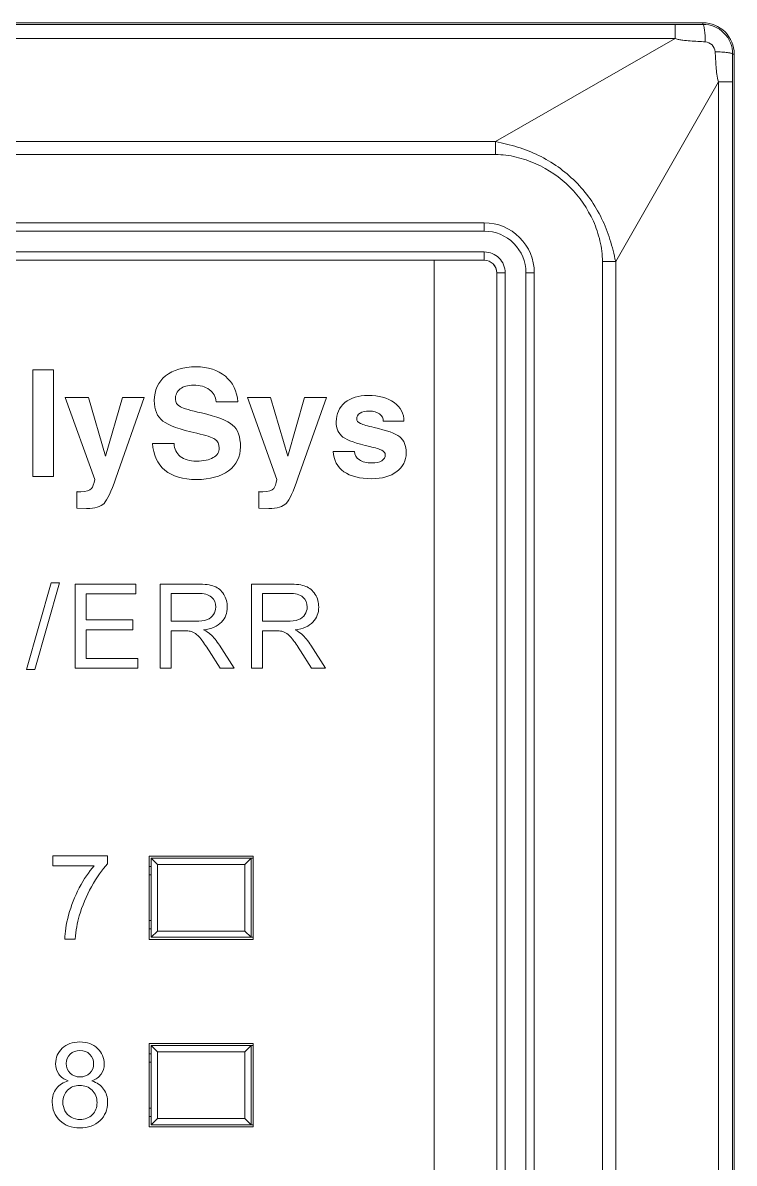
# Model space of a CAD drawing. Header units: millimetres. Extents: x 33157 to 59611, y -29750 to 1750.
# Drawn here: x 53547.64 to 53564.72, y -3944.32 to -3916.95 of the extents above; entities that cross this region are included whole.
import ezdxf

# ---------------------------------------------------------------- set-up
doc = ezdxf.new("R2010")
doc.units = ezdxf.units.MM
doc.layers.get('0').update_dxf_attribs({"lineweight": 18})

msp = doc.modelspace()

# ---------------------------------------------------------------- linework, layer by layer
at = {"lineweight": 9}
for p, q in [((53563.306, -3916.985), (53563.306, -3917.327)), ((53563.97, -3916.948), (53563.97, -3916.985)), ((53564.72, -3917.698), (53564.72, -3917.698)), ((53564.72, -3917.698), (53564.72, -4016.198)), ((53564.34, -3918.362), (53564.34, -4015.533)), ((53564.682, -3918.362), (53564.682, -4015.533)), ((53558.989, -3919.794), (53558.989, -3920.11)), ((53558.72, -3921.748), (53558.72, -3921.948)), ((53558.72, -3922.448), (53558.72, -3922.648)), ((53561.558, -3922.678), (53561.558, -3922.678)), ((53561.558, -3922.678), (53561.558, -4011.217)), ((53561.874, -3922.678), (53561.874, -3922.678)), ((53561.874, -3922.678), (53561.874, -4011.217)), ((53559.02, -3922.948), (53559.02, -3922.948)), ((53559.02, -3922.948), (53559.02, -4010.948)), ((53559.22, -3922.948), (53559.22, -3922.948)), ((53559.22, -3922.948), (53559.22, -4010.948)), ((53559.72, -3922.948), (53559.72, -4010.948)), ((53559.92, -3922.948), (53559.92, -4010.948)), ((53550.67, -3936.948), (53550.67, -3938.948)), ((53550.72, -3936.998), (53550.72, -3938.898)), ((53553.12, -3936.998), (53553.12, -3938.898)), ((53553.17, -3936.948), (53553.17, -3938.948)), ((53550.87, -3937.148), (53550.87, -3938.748)), ((53552.97, -3937.148), (53552.97, -3938.748)), ((53550.67, -3941.448), (53550.67, -3943.448)), ((53550.72, -3941.498), (53550.72, -3943.398)), ((53550.87, -3941.648), (53550.87, -3943.248)), ((53552.97, -3941.648), (53552.97, -3943.248)), ((53553.12, -3941.498), (53553.12, -3943.398)), ((53553.17, -3941.448), (53553.17, -3943.448))]:
    msp.add_line(p, q, dxfattribs=at)
for points in [[(53563.97, -3916.948), (53563.97, -3916.948), (53530.77, -3916.948), (53530.77, -3916.948)], [(53531.434, -3916.985), (53531.434, -3916.985), (53563.306, -3916.985), (53563.306, -3916.985)], [(53563.306, -3916.985), (53563.527, -3916.985), (53563.748, -3916.985), (53563.97, -3916.985)], [(53531.434, -3917.327), (53531.434, -3917.327), (53563.306, -3917.327), (53563.306, -3917.327)], [(53563.306, -3917.327), (53563.306, -3917.327), (53558.989, -3919.794), (53558.989, -3919.794)], [(53564.683, -3917.698), (53564.682, -3917.919), (53564.682, -3918.14), (53564.682, -3918.362)], [(53564.683, -3917.698), (53564.683, -3917.698), (53564.72, -3917.698), (53564.72, -3917.698)], [(53564.34, -3918.362), (53564.34, -3918.362), (53561.874, -3922.678), (53561.874, -3922.678)], [(53564.682, -3918.362), (53564.682, -3918.362), (53564.34, -3918.362), (53564.34, -3918.362)], [(53558.989, -3919.794), (53558.989, -3919.794), (53535.75, -3919.794), (53535.75, -3919.794)], [(53558.989, -3920.11), (53558.989, -3920.11), (53535.75, -3920.11), (53535.75, -3920.11)], [(53536.02, -3921.748), (53536.02, -3921.748), (53558.72, -3921.748), (53558.72, -3921.748)], [(53536.02, -3921.948), (53536.02, -3921.948), (53558.72, -3921.948), (53558.72, -3921.948)], [(53558.72, -3922.448), (53558.72, -3922.448), (53536.02, -3922.448), (53536.02, -3922.448)], [(53558.72, -3922.648), (53558.72, -3922.648), (53536.02, -3922.648), (53536.02, -3922.648)], [(53561.558, -3922.678), (53561.558, -3922.678), (53561.874, -3922.678), (53561.874, -3922.678)], [(53559.02, -3922.948), (53559.02, -3922.948), (53559.22, -3922.948), (53559.22, -3922.948)], [(53559.92, -3922.948), (53559.92, -3922.948), (53559.72, -3922.948), (53559.72, -3922.948)], [(53553.17, -3936.948), (53553.17, -3936.948), (53550.67, -3936.948), (53550.67, -3936.948)], [(53550.72, -3936.998), (53550.72, -3936.998), (53553.17, -3936.998), (53553.17, -3936.998)], [(53550.72, -3936.998), (53550.72, -3936.998), (53550.87, -3937.148), (53550.87, -3937.148)], [(53553.12, -3936.998), (53553.12, -3936.998), (53552.97, -3937.148), (53552.97, -3937.148)], [(53550.72, -3937.198), (53550.72, -3937.198), (53550.67, -3937.198), (53550.67, -3937.198)], [(53552.97, -3937.148), (53552.97, -3937.148), (53550.87, -3937.148), (53550.87, -3937.148)], [(53550.72, -3937.398), (53550.72, -3937.398), (53550.67, -3937.398), (53550.67, -3937.398)], [(53550.67, -3938.498), (53550.67, -3938.498), (53550.72, -3938.498), (53550.72, -3938.498)], [(53550.67, -3938.698), (53550.67, -3938.698), (53550.72, -3938.698), (53550.72, -3938.698)], [(53550.72, -3938.898), (53550.72, -3938.898), (53553.17, -3938.898), (53553.17, -3938.898)], [(53550.72, -3938.898), (53550.72, -3938.898), (53550.87, -3938.748), (53550.87, -3938.748)], [(53550.87, -3938.748), (53550.87, -3938.748), (53552.97, -3938.748), (53552.97, -3938.748)], [(53553.12, -3938.898), (53553.12, -3938.898), (53552.97, -3938.748), (53552.97, -3938.748)], [(53550.67, -3938.948), (53550.67, -3938.948), (53553.17, -3938.948), (53553.17, -3938.948)], [(53553.17, -3941.448), (53553.17, -3941.448), (53550.67, -3941.448), (53550.67, -3941.448)], [(53550.72, -3941.498), (53550.72, -3941.498), (53553.17, -3941.498), (53553.17, -3941.498)], [(53550.72, -3941.498), (53550.72, -3941.498), (53550.87, -3941.648), (53550.87, -3941.648)], [(53552.97, -3941.648), (53552.97, -3941.648), (53550.87, -3941.648), (53550.87, -3941.648)], [(53553.12, -3941.498), (53553.12, -3941.498), (53552.97, -3941.648), (53552.97, -3941.648)], [(53550.72, -3941.698), (53550.72, -3941.698), (53550.67, -3941.698), (53550.67, -3941.698)], [(53550.72, -3941.898), (53550.72, -3941.898), (53550.67, -3941.898), (53550.67, -3941.898)], [(53550.67, -3942.998), (53550.67, -3942.998), (53550.72, -3942.998), (53550.72, -3942.998)], [(53550.67, -3943.198), (53550.67, -3943.198), (53550.72, -3943.198), (53550.72, -3943.198)], [(53550.72, -3943.398), (53550.72, -3943.398), (53550.87, -3943.248), (53550.87, -3943.248)], [(53550.87, -3943.248), (53550.87, -3943.248), (53552.97, -3943.248), (53552.97, -3943.248)], [(53553.12, -3943.398), (53553.12, -3943.398), (53552.97, -3943.248), (53552.97, -3943.248)], [(53550.67, -3943.448), (53550.67, -3943.448), (53553.17, -3943.448), (53553.17, -3943.448)], [(53550.72, -3943.398), (53550.72, -3943.398), (53553.17, -3943.398), (53553.17, -3943.398)]]:
    msp.add_open_spline(points, degree=3, dxfattribs=at)
for points, knots in [([(53564.72, -3917.698), (53564.72, -3917.499), (53564.641, -3917.308), (53564.5, -3917.167), (53564.359, -3917.027), (53564.169, -3916.948), (53563.97, -3916.948)], [0, 0, 0, 0, 173613.671495, 173613.671495, 173613.671495, 347227.34299, 347227.34299, 347227.34299, 347227.34299]), ([(53564.683, -3917.698), (53564.683, -3917.508), (53564.608, -3917.327), (53564.474, -3917.193), (53564.34, -3917.06), (53564.159, -3916.984), (53563.97, -3916.985)], [0, 0, 0, 0, 173613.668419, 173613.668419, 173613.668419, 347227.336838, 347227.336838, 347227.336838, 347227.336838]), ([(53563.97, -3916.985), (53563.974, -3916.985), (53563.977, -3916.989), (53563.98, -3916.994), (53563.984, -3917.002), (53563.987, -3917.01), (53563.989, -3917.018), (53563.993, -3917.03), (53563.995, -3917.043), (53563.998, -3917.056), (53564.001, -3917.073), (53564.004, -3917.09), (53564.006, -3917.107), (53564.012, -3917.151), (53564.016, -3917.196), (53564.019, -3917.241), (53564.022, -3917.296), (53564.024, -3917.35), (53564.025, -3917.405)], [0, 0, 0, 0, 147390.11077, 147390.11077, 147390.11077, 294780.22154, 294780.22154, 294780.22154, 442170.332309, 442170.332309, 442170.332309, 589560.443079, 589560.443079, 589560.443079, 736950.553849, 736950.553849, 736950.553849, 884340.664619, 884340.664619, 884340.664619, 884340.664619]), ([(53563.306, -3917.327), (53563.334, -3917.338), (53563.363, -3917.345), (53563.393, -3917.351), (53563.423, -3917.356), (53563.453, -3917.361), (53563.483, -3917.364), (53563.543, -3917.372), (53563.603, -3917.377), (53563.664, -3917.382), (53563.724, -3917.387), (53563.784, -3917.391), (53563.845, -3917.395), (53563.905, -3917.398), (53563.965, -3917.402), (53564.025, -3917.405)], [0, 0, 0, 0, 149610.844924, 149610.844924, 149610.844924, 299221.689848, 299221.689848, 299221.689848, 448832.534773, 448832.534773, 448832.534773, 598443.379697, 598443.379697, 598443.379697, 748054.224621, 748054.224621, 748054.224621, 748054.224621]), ([(53564.025, -3917.405), (53564.085, -3917.408), (53564.144, -3917.436), (53564.188, -3917.48), (53564.231, -3917.523), (53564.259, -3917.583), (53564.262, -3917.642)], [0, 0, 0, 0, 173613.6494, 173613.6494, 173613.6494, 347227.2988, 347227.2988, 347227.2988, 347227.2988]), ([(53564.683, -3917.698), (53564.682, -3917.693), (53564.678, -3917.69), (53564.674, -3917.688), (53564.666, -3917.683), (53564.658, -3917.681), (53564.65, -3917.678), (53564.638, -3917.675), (53564.625, -3917.672), (53564.612, -3917.669), (53564.595, -3917.666), (53564.578, -3917.664), (53564.561, -3917.661), (53564.516, -3917.656), (53564.471, -3917.652), (53564.426, -3917.649), (53564.371, -3917.645), (53564.317, -3917.643), (53564.262, -3917.642)], [0, 0, 0, 0, 147392.655347, 147392.655347, 147392.655347, 294785.310693, 294785.310693, 294785.310693, 442177.96604, 442177.96604, 442177.96604, 589570.621387, 589570.621387, 589570.621387, 736963.276734, 736963.276734, 736963.276734, 884355.93208, 884355.93208, 884355.93208, 884355.93208]), ([(53564.262, -3917.642), (53564.266, -3917.702), (53564.269, -3917.763), (53564.273, -3917.823), (53564.276, -3917.883), (53564.28, -3917.944), (53564.285, -3918.004), (53564.29, -3918.064), (53564.296, -3918.124), (53564.303, -3918.184), (53564.31, -3918.245), (53564.319, -3918.305), (53564.34, -3918.362)], [0, 0, 0, 0, 153947.551769, 153947.551769, 153947.551769, 307895.103539, 307895.103539, 307895.103539, 461842.655308, 461842.655308, 461842.655308, 615790.207077, 615790.207077, 615790.207077, 615790.207077]), ([(53561.874, -3922.678), (53561.852, -3922.59), (53561.832, -3922.502), (53561.811, -3922.413), (53561.789, -3922.325), (53561.765, -3922.238), (53561.737, -3922.151), (53561.683, -3921.978), (53561.617, -3921.808), (53561.537, -3921.644), (53561.457, -3921.481), (53561.364, -3921.324), (53561.259, -3921.176), (53561.154, -3921.028), (53561.036, -3920.888), (53560.908, -3920.76), (53560.779, -3920.631), (53560.64, -3920.514), (53560.491, -3920.408), (53560.343, -3920.303), (53560.186, -3920.21), (53560.023, -3920.13), (53559.86, -3920.051), (53559.69, -3919.984), (53559.516, -3919.93), (53559.43, -3919.903), (53559.342, -3919.879), (53559.254, -3919.857), (53559.166, -3919.835), (53559.077, -3919.815), (53558.989, -3919.794)], [0, 0, 0, 0, 142142.211375, 142142.211375, 142142.211375, 284284.422749, 284284.422749, 284284.422749, 426426.634124, 426426.634124, 426426.634124, 568568.845498, 568568.845498, 568568.845498, 710711.056873, 710711.056873, 710711.056873, 852853.268247, 852853.268247, 852853.268247, 994995.479622, 994995.479622, 994995.479622, 1137137.690996, 1137137.690996, 1137137.690996, 1279279.902371, 1279279.902371, 1279279.902371, 1421422.113746, 1421422.113746, 1421422.113746, 1421422.113746]), ([(53561.558, -3922.678), (53561.557, -3922.512), (53561.535, -3922.346), (53561.497, -3922.184), (53561.459, -3922.021), (53561.406, -3921.863), (53561.338, -3921.711), (53561.202, -3921.409), (53561.009, -3921.13), (53560.773, -3920.894), (53560.538, -3920.658), (53560.259, -3920.465), (53559.956, -3920.33), (53559.804, -3920.262), (53559.646, -3920.208), (53559.484, -3920.17), (53559.322, -3920.132), (53559.155, -3920.11), (53558.989, -3920.11)], [0, 0, 0, 0, 147386.180555, 147386.180555, 147386.180555, 294772.361109, 294772.361109, 294772.361109, 442158.541664, 442158.541664, 442158.541664, 589544.722219, 589544.722219, 589544.722219, 736930.902773, 736930.902773, 736930.902773, 884317.083328, 884317.083328, 884317.083328, 884317.083328]), ([(53559.92, -3922.948), (53559.92, -3922.629), (53559.793, -3922.324), (53559.568, -3922.099), (53559.343, -3921.874), (53559.038, -3921.748), (53558.72, -3921.748)], [0, 0, 0, 0, 173606.35844, 173606.35844, 173606.35844, 347212.71688, 347212.71688, 347212.71688, 347212.71688]), ([(53559.72, -3922.948), (53559.72, -3922.682), (53559.614, -3922.428), (53559.427, -3922.241), (53559.239, -3922.053), (53558.985, -3921.948), (53558.72, -3921.948)], [0, 0, 0, 0, 173606.341799, 173606.341799, 173606.341799, 347212.683599, 347212.683599, 347212.683599, 347212.683599]), ([(53559.22, -3922.948), (53559.22, -3922.815), (53559.167, -3922.688), (53559.073, -3922.594), (53558.98, -3922.5), (53558.852, -3922.448), (53558.72, -3922.448)], [0, 0, 0, 0, 173606.300526, 173606.300526, 173606.300526, 347212.601052, 347212.601052, 347212.601052, 347212.601052]), ([(53559.02, -3922.948), (53559.02, -3922.868), (53558.988, -3922.792), (53558.932, -3922.736), (53558.876, -3922.679), (53558.799, -3922.648), (53558.72, -3922.648)], [0, 0, 0, 0, 173606.283974, 173606.283974, 173606.283974, 347212.567947, 347212.567947, 347212.567947, 347212.567947])]:
    msp.add_open_spline(points, degree=3, knots=knots, dxfattribs=at)
for points, knots in [([(53557.52, -3922.648), (53557.52, -3922.648), (53558.72, -3922.648), (53558.72, -3922.648), (53558.885, -3922.648), (53559.02, -3922.783), (53559.02, -3922.948), (53559.02, -3922.948), (53559.02, -3974.205), (53559.02, -3974.205), (53559.02, -3974.205), (53554.204, -3976.986), (53554.204, -3976.986), (53554.204, -3976.986), (53554.12, -3977.034), (53554.12, -3977.034), (53554.12, -3977.034), (53554.12, -3973.076), (53554.12, -3973.076), (53554.12, -3973.076), (53554.212, -3973.023), (53554.212, -3973.023), (53554.212, -3973.023), (53554.52, -3972.845), (53554.52, -3972.845), (53556.428, -3971.744), (53557.52, -3969.852), (53557.52, -3967.649), (53557.52, -3967.649), (53557.52, -3922.648), (53557.52, -3922.648)], [0, 0, 0, 0, 142133.024474, 142133.024474, 142133.024474, 284266.048947, 284266.048947, 284266.048947, 426399.073421, 426399.073421, 426399.073421, 568532.097895, 568532.097895, 568532.097895, 710665.122369, 710665.122369, 710665.122369, 852798.146842, 852798.146842, 852798.146842, 994931.171316, 994931.171316, 994931.171316, 1137064.19579, 1137064.19579, 1137064.19579, 1279197.220263, 1279197.220263, 1279197.220263, 1421330.244737, 1421330.244737, 1421330.244737, 1421330.244737]), ([(53547.878, -3925.274), (53547.878, -3925.274), (53548.127, -3925.274), (53548.127, -3925.274), (53548.127, -3925.274), (53548.378, -3925.274), (53548.378, -3925.274), (53548.378, -3925.274), (53548.378, -3927.84), (53548.378, -3927.84), (53548.378, -3927.84), (53548.129, -3927.84), (53548.129, -3927.84), (53548.129, -3927.84), (53547.878, -3927.84), (53547.878, -3927.84), (53547.878, -3927.84), (53547.878, -3925.274), (53547.878, -3925.274)], [0, 0, 0, 0, 147359.967636, 147359.967636, 147359.967636, 294719.935271, 294719.935271, 294719.935271, 442079.902907, 442079.902907, 442079.902907, 589439.870542, 589439.870542, 589439.870542, 736799.838178, 736799.838178, 736799.838178, 884159.805813, 884159.805813, 884159.805813, 884159.805813]), ([(53552.279, -3926.045), (53552.27, -3925.923), (53552.216, -3925.825), (53552.119, -3925.754), (53552.021, -3925.682), (53551.893, -3925.646), (53551.737, -3925.646), (53551.6, -3925.646), (53551.494, -3925.676), (53551.417, -3925.736), (53551.34, -3925.796), (53551.302, -3925.879), (53551.302, -3925.986), (53551.302, -3926.063), (53551.342, -3926.122), (53551.423, -3926.164), (53551.502, -3926.206), (53551.67, -3926.256), (53551.927, -3926.313), (53552.301, -3926.397), (53552.551, -3926.493), (53552.676, -3926.602), (53552.802, -3926.711), (53552.865, -3926.885), (53552.865, -3927.125), (53552.865, -3927.365), (53552.77, -3927.557), (53552.58, -3927.698), (53552.391, -3927.84), (53552.134, -3927.91), (53551.811, -3927.91), (53551.486, -3927.91), (53551.232, -3927.835), (53551.049, -3927.685), (53550.867, -3927.535), (53550.769, -3927.321), (53550.756, -3927.044), (53550.756, -3927.044), (53551.272, -3927.044), (53551.272, -3927.044), (53551.278, -3927.18), (53551.328, -3927.285), (53551.421, -3927.358), (53551.514, -3927.432), (53551.644, -3927.468), (53551.81, -3927.468), (53551.982, -3927.468), (53552.115, -3927.441), (53552.211, -3927.385), (53552.307, -3927.33), (53552.356, -3927.254), (53552.356, -3927.156), (53552.356, -3927.059), (53552.321, -3926.988), (53552.252, -3926.943), (53552.184, -3926.897), (53552.04, -3926.85), (53551.819, -3926.801), (53551.411, -3926.711), (53551.139, -3926.612), (53551.002, -3926.506), (53550.865, -3926.402), (53550.797, -3926.238), (53550.797, -3926.016), (53550.797, -3925.767), (53550.887, -3925.569), (53551.068, -3925.423), (53551.248, -3925.277), (53551.492, -3925.204), (53551.8, -3925.204), (53552.087, -3925.204), (53552.321, -3925.28), (53552.502, -3925.431), (53552.682, -3925.583), (53552.782, -3925.788), (53552.802, -3926.045), (53552.802, -3926.045), (53552.279, -3926.045), (53552.279, -3926.045)], [0, 0, 0, 0, 137282.203296, 137282.203296, 137282.203296, 274564.406591, 274564.406591, 274564.406591, 411846.609887, 411846.609887, 411846.609887, 549128.813183, 549128.813183, 549128.813183, 686411.016479, 686411.016479, 686411.016479, 823693.219774, 823693.219774, 823693.219774, 960975.42307, 960975.42307, 960975.42307, 1098257.626366, 1098257.626366, 1098257.626366, 1235539.829661, 1235539.829661, 1235539.829661, 1372822.032957, 1372822.032957, 1372822.032957, 1510104.236253, 1510104.236253, 1510104.236253, 1647386.439548, 1647386.439548, 1647386.439548, 1784668.642844, 1784668.642844, 1784668.642844, 1921950.84614, 1921950.84614, 1921950.84614, 2059233.049436, 2059233.049436, 2059233.049436, 2196515.252731, 2196515.252731, 2196515.252731, 2333797.456027, 2333797.456027, 2333797.456027, 2471079.659323, 2471079.659323, 2471079.659323, 2608361.862618, 2608361.862618, 2608361.862618, 2745644.065914, 2745644.065914, 2745644.065914, 2882926.26921, 2882926.26921, 2882926.26921, 3020208.472505, 3020208.472505, 3020208.472505, 3157490.675801, 3157490.675801, 3157490.675801, 3294772.879097, 3294772.879097, 3294772.879097, 3432055.082393, 3432055.082393, 3432055.082393, 3569337.285688, 3569337.285688, 3569337.285688, 3569337.285688]), ([(53549.871, -3927.881), (53549.762, -3928.201), (53549.668, -3928.402), (53549.59, -3928.483), (53549.512, -3928.565), (53549.373, -3928.606), (53549.172, -3928.606), (53549.172, -3928.606), (53548.933, -3928.6), (53548.933, -3928.6), (53548.933, -3928.6), (53548.933, -3928.199), (53548.933, -3928.199), (53548.944, -3928.203), (53548.976, -3928.206), (53549.029, -3928.206), (53549.163, -3928.206), (53549.25, -3928.178), (53549.291, -3928.124), (53549.316, -3928.089), (53549.342, -3928.017), (53549.368, -3927.907), (53549.368, -3927.907), (53548.659, -3925.941), (53548.659, -3925.941), (53548.659, -3925.941), (53548.935, -3925.941), (53548.935, -3925.941), (53548.935, -3925.941), (53549.213, -3925.941), (53549.213, -3925.941), (53549.213, -3925.941), (53549.626, -3927.351), (53549.626, -3927.351), (53549.626, -3927.351), (53549.627, -3927.351), (53549.627, -3927.351), (53549.627, -3927.351), (53550.029, -3925.941), (53550.029, -3925.941), (53550.029, -3925.941), (53550.291, -3925.941), (53550.291, -3925.941), (53550.291, -3925.941), (53550.553, -3925.941), (53550.553, -3925.941), (53550.553, -3925.941), (53549.871, -3927.881), (53549.871, -3927.881)], [0, 0, 0, 0, 139169.69269, 139169.69269, 139169.69269, 278339.385381, 278339.385381, 278339.385381, 417509.078071, 417509.078071, 417509.078071, 556678.770761, 556678.770761, 556678.770761, 695848.463452, 695848.463452, 695848.463452, 835018.156142, 835018.156142, 835018.156142, 974187.848832, 974187.848832, 974187.848832, 1113357.541522, 1113357.541522, 1113357.541522, 1252527.234213, 1252527.234213, 1252527.234213, 1391696.926903, 1391696.926903, 1391696.926903, 1530866.619593, 1530866.619593, 1530866.619593, 1670036.312284, 1670036.312284, 1670036.312284, 1809206.004974, 1809206.004974, 1809206.004974, 1948375.697664, 1948375.697664, 1948375.697664, 2087545.390355, 2087545.390355, 2087545.390355, 2226715.083045, 2226715.083045, 2226715.083045, 2226715.083045]), ([(53554.246, -3927.881), (53554.136, -3928.201), (53554.042, -3928.402), (53553.964, -3928.483), (53553.886, -3928.565), (53553.747, -3928.606), (53553.546, -3928.606), (53553.546, -3928.606), (53553.307, -3928.6), (53553.307, -3928.6), (53553.307, -3928.6), (53553.307, -3928.199), (53553.307, -3928.199), (53553.319, -3928.203), (53553.351, -3928.206), (53553.403, -3928.206), (53553.537, -3928.206), (53553.624, -3928.178), (53553.665, -3928.124), (53553.691, -3928.089), (53553.716, -3928.017), (53553.742, -3927.907), (53553.742, -3927.907), (53553.033, -3925.941), (53553.033, -3925.941), (53553.033, -3925.941), (53553.309, -3925.941), (53553.309, -3925.941), (53553.309, -3925.941), (53553.587, -3925.941), (53553.587, -3925.941), (53553.587, -3925.941), (53554, -3927.351), (53554, -3927.351), (53554, -3927.351), (53554.001, -3927.351), (53554.001, -3927.351), (53554.001, -3927.351), (53554.403, -3925.941), (53554.403, -3925.941), (53554.403, -3925.941), (53554.665, -3925.941), (53554.665, -3925.941), (53554.665, -3925.941), (53554.927, -3925.941), (53554.927, -3925.941), (53554.927, -3925.941), (53554.246, -3927.881), (53554.246, -3927.881)], [0, 0, 0, 0, 139180.62011, 139180.62011, 139180.62011, 278361.24022, 278361.24022, 278361.24022, 417541.86033, 417541.86033, 417541.86033, 556722.48044, 556722.48044, 556722.48044, 695903.10055, 695903.10055, 695903.10055, 835083.72066, 835083.72066, 835083.72066, 974264.34077, 974264.34077, 974264.34077, 1113444.96088, 1113444.96088, 1113444.96088, 1252625.58099, 1252625.58099, 1252625.58099, 1391806.2011, 1391806.2011, 1391806.2011, 1530986.82121, 1530986.82121, 1530986.82121, 1670167.44132, 1670167.44132, 1670167.44132, 1809348.06143, 1809348.06143, 1809348.06143, 1948528.68154, 1948528.68154, 1948528.68154, 2087709.30165, 2087709.30165, 2087709.30165, 2226889.92176, 2226889.92176, 2226889.92176, 2226889.92176]), ([(53556.295, -3926.512), (53556.295, -3926.438), (53556.265, -3926.379), (53556.204, -3926.335), (53556.144, -3926.291), (53556.064, -3926.268), (53555.963, -3926.268), (53555.867, -3926.268), (53555.791, -3926.285), (53555.737, -3926.318), (53555.683, -3926.351), (53555.656, -3926.398), (53555.656, -3926.457), (53555.656, -3926.499), (53555.687, -3926.535), (53555.748, -3926.565), (53555.809, -3926.595), (53555.917, -3926.626), (53556.072, -3926.661), (53556.379, -3926.73), (53556.585, -3926.805), (53556.689, -3926.886), (53556.793, -3926.968), (53556.845, -3927.096), (53556.845, -3927.27), (53556.845, -3927.456), (53556.769, -3927.606), (53556.618, -3927.72), (53556.467, -3927.833), (53556.268, -3927.89), (53556.022, -3927.89), (53555.729, -3927.89), (53555.504, -3927.834), (53555.346, -3927.722), (53555.188, -3927.611), (53555.104, -3927.448), (53555.094, -3927.234), (53555.094, -3927.234), (53555.603, -3927.234), (53555.603, -3927.234), (53555.607, -3927.321), (53555.646, -3927.389), (53555.72, -3927.439), (53555.794, -3927.489), (53555.894, -3927.513), (53556.021, -3927.513), (53556.121, -3927.513), (53556.2, -3927.496), (53556.256, -3927.462), (53556.313, -3927.427), (53556.341, -3927.379), (53556.341, -3927.318), (53556.341, -3927.275), (53556.314, -3927.238), (53556.259, -3927.208), (53556.204, -3927.179), (53556.108, -3927.149), (53555.971, -3927.119), (53555.65, -3927.047), (53555.435, -3926.97), (53555.327, -3926.89), (53555.219, -3926.811), (53555.164, -3926.688), (53555.164, -3926.522), (53555.164, -3926.333), (53555.235, -3926.181), (53555.375, -3926.065), (53555.515, -3925.95), (53555.7, -3925.892), (53555.929, -3925.892), (53556.187, -3925.892), (53556.396, -3925.949), (53556.554, -3926.062), (53556.712, -3926.176), (53556.791, -3926.326), (53556.791, -3926.512), (53556.791, -3926.512), (53556.791, -3926.512), (53556.791, -3926.512), (53556.791, -3926.512), (53556.295, -3926.512), (53556.295, -3926.512)], [0, 0, 0, 0, 137107.558648, 137107.558648, 137107.558648, 274215.117297, 274215.117297, 274215.117297, 411322.675945, 411322.675945, 411322.675945, 548430.234593, 548430.234593, 548430.234593, 685537.793241, 685537.793241, 685537.793241, 822645.35189, 822645.35189, 822645.35189, 959752.910538, 959752.910538, 959752.910538, 1096860.469186, 1096860.469186, 1096860.469186, 1233968.027835, 1233968.027835, 1233968.027835, 1371075.586483, 1371075.586483, 1371075.586483, 1508183.145131, 1508183.145131, 1508183.145131, 1645290.70378, 1645290.70378, 1645290.70378, 1782398.262428, 1782398.262428, 1782398.262428, 1919505.821076, 1919505.821076, 1919505.821076, 2056613.379724, 2056613.379724, 2056613.379724, 2193720.938373, 2193720.938373, 2193720.938373, 2330828.497021, 2330828.497021, 2330828.497021, 2467936.055669, 2467936.055669, 2467936.055669, 2605043.614318, 2605043.614318, 2605043.614318, 2742151.172966, 2742151.172966, 2742151.172966, 2879258.731614, 2879258.731614, 2879258.731614, 3016366.290262, 3016366.290262, 3016366.290262, 3153473.848911, 3153473.848911, 3153473.848911, 3290581.407559, 3290581.407559, 3290581.407559, 3427688.966207, 3427688.966207, 3427688.966207, 3564796.524856, 3564796.524856, 3564796.524856, 3701904.083504, 3701904.083504, 3701904.083504, 3701904.083504]), ([(53547.731, -3932.474), (53547.731, -3932.474), (53548.318, -3930.386), (53548.318, -3930.386), (53548.318, -3930.386), (53548.518, -3930.386), (53548.518, -3930.386), (53548.518, -3930.386), (53547.931, -3932.474), (53547.931, -3932.474), (53547.931, -3932.474), (53547.731, -3932.474), (53547.731, -3932.474)], [0, 0, 0, 0, 153920.541201, 153920.541201, 153920.541201, 307841.082403, 307841.082403, 307841.082403, 461761.623604, 461761.623604, 461761.623604, 615682.164805, 615682.164805, 615682.164805, 615682.164805]), ([(53548.895, -3932.441), (53548.895, -3932.441), (53548.895, -3930.42), (53548.895, -3930.42), (53548.895, -3930.42), (53550.354, -3930.42), (53550.354, -3930.42), (53550.354, -3930.42), (53550.354, -3930.657), (53550.354, -3930.657), (53550.354, -3930.657), (53549.163, -3930.657), (53549.163, -3930.657), (53549.163, -3930.657), (53549.163, -3931.278), (53549.163, -3931.278), (53549.163, -3931.278), (53550.278, -3931.278), (53550.278, -3931.278), (53550.278, -3931.278), (53550.278, -3931.515), (53550.278, -3931.515), (53550.278, -3931.515), (53549.163, -3931.515), (53549.163, -3931.515), (53549.163, -3931.515), (53549.163, -3932.203), (53549.163, -3932.203), (53549.163, -3932.203), (53550.402, -3932.203), (53550.402, -3932.203), (53550.402, -3932.203), (53550.402, -3932.441), (53550.402, -3932.441), (53550.402, -3932.441), (53548.895, -3932.441), (53548.895, -3932.441)], [0, 0, 0, 0, 140811.672318, 140811.672318, 140811.672318, 281623.344636, 281623.344636, 281623.344636, 422435.016954, 422435.016954, 422435.016954, 563246.689271, 563246.689271, 563246.689271, 704058.361589, 704058.361589, 704058.361589, 844870.033907, 844870.033907, 844870.033907, 985681.706225, 985681.706225, 985681.706225, 1126493.378543, 1126493.378543, 1126493.378543, 1267305.050861, 1267305.050861, 1267305.050861, 1408116.723179, 1408116.723179, 1408116.723179, 1548928.395496, 1548928.395496, 1548928.395496, 1689740.067814, 1689740.067814, 1689740.067814, 1689740.067814]), ([(53550.934, -3932.441), (53550.934, -3932.441), (53550.934, -3930.42), (53550.934, -3930.42), (53550.934, -3930.42), (53551.83, -3930.42), (53551.83, -3930.42), (53552.01, -3930.42), (53552.147, -3930.438), (53552.241, -3930.474), (53552.334, -3930.511), (53552.409, -3930.575), (53552.465, -3930.666), (53552.521, -3930.758), (53552.549, -3930.86), (53552.549, -3930.971), (53552.549, -3931.114), (53552.502, -3931.235), (53552.409, -3931.333), (53552.317, -3931.432), (53552.174, -3931.494), (53551.98, -3931.521), (53552.051, -3931.554), (53552.105, -3931.588), (53552.141, -3931.621), (53552.219, -3931.693), (53552.293, -3931.783), (53552.362, -3931.89), (53552.362, -3931.89), (53552.712, -3932.441), (53552.712, -3932.441), (53552.712, -3932.441), (53552.378, -3932.441), (53552.378, -3932.441), (53552.378, -3932.441), (53552.111, -3932.02), (53552.111, -3932.02), (53552.033, -3931.898), (53551.969, -3931.806), (53551.918, -3931.741), (53551.868, -3931.677), (53551.822, -3931.632), (53551.782, -3931.606), (53551.743, -3931.581), (53551.702, -3931.563), (53551.661, -3931.552), (53551.63, -3931.546), (53551.581, -3931.543), (53551.512, -3931.543), (53551.512, -3931.543), (53551.202, -3931.543), (53551.202, -3931.543), (53551.202, -3931.543), (53551.202, -3932.441), (53551.202, -3932.441), (53551.202, -3932.441), (53550.934, -3932.441), (53550.934, -3932.441)], [0, 0, 0, 0, 138297.762884, 138297.762884, 138297.762884, 276595.525768, 276595.525768, 276595.525768, 414893.288652, 414893.288652, 414893.288652, 553191.051536, 553191.051536, 553191.051536, 691488.814421, 691488.814421, 691488.814421, 829786.577305, 829786.577305, 829786.577305, 968084.340189, 968084.340189, 968084.340189, 1106382.103073, 1106382.103073, 1106382.103073, 1244679.865957, 1244679.865957, 1244679.865957, 1382977.628841, 1382977.628841, 1382977.628841, 1521275.391725, 1521275.391725, 1521275.391725, 1659573.154609, 1659573.154609, 1659573.154609, 1797870.917493, 1797870.917493, 1797870.917493, 1936168.680378, 1936168.680378, 1936168.680378, 2074466.443262, 2074466.443262, 2074466.443262, 2212764.206146, 2212764.206146, 2212764.206146, 2351061.96903, 2351061.96903, 2351061.96903, 2489359.731914, 2489359.731914, 2489359.731914, 2627657.494798, 2627657.494798, 2627657.494798, 2627657.494798]), ([(53553.129, -3932.441), (53553.129, -3932.441), (53553.129, -3930.42), (53553.129, -3930.42), (53553.129, -3930.42), (53554.025, -3930.42), (53554.025, -3930.42), (53554.205, -3930.42), (53554.342, -3930.438), (53554.435, -3930.474), (53554.529, -3930.511), (53554.604, -3930.575), (53554.66, -3930.666), (53554.716, -3930.758), (53554.744, -3930.86), (53554.744, -3930.971), (53554.744, -3931.114), (53554.697, -3931.235), (53554.604, -3931.333), (53554.512, -3931.432), (53554.369, -3931.494), (53554.175, -3931.521), (53554.246, -3931.554), (53554.299, -3931.588), (53554.336, -3931.621), (53554.414, -3931.693), (53554.488, -3931.783), (53554.557, -3931.89), (53554.557, -3931.89), (53554.907, -3932.441), (53554.907, -3932.441), (53554.907, -3932.441), (53554.573, -3932.441), (53554.573, -3932.441), (53554.573, -3932.441), (53554.306, -3932.02), (53554.306, -3932.02), (53554.228, -3931.898), (53554.164, -3931.806), (53554.113, -3931.741), (53554.062, -3931.677), (53554.017, -3931.632), (53553.977, -3931.606), (53553.938, -3931.581), (53553.897, -3931.563), (53553.855, -3931.552), (53553.825, -3931.546), (53553.776, -3931.543), (53553.707, -3931.543), (53553.707, -3931.543), (53553.397, -3931.543), (53553.397, -3931.543), (53553.397, -3931.543), (53553.397, -3932.441), (53553.397, -3932.441), (53553.397, -3932.441), (53553.129, -3932.441), (53553.129, -3932.441)], [0, 0, 0, 0, 138303.215597, 138303.215597, 138303.215597, 276606.431195, 276606.431195, 276606.431195, 414909.646792, 414909.646792, 414909.646792, 553212.86239, 553212.86239, 553212.86239, 691516.077987, 691516.077987, 691516.077987, 829819.293584, 829819.293584, 829819.293584, 968122.509182, 968122.509182, 968122.509182, 1106425.724779, 1106425.724779, 1106425.724779, 1244728.940377, 1244728.940377, 1244728.940377, 1383032.155974, 1383032.155974, 1383032.155974, 1521335.371571, 1521335.371571, 1521335.371571, 1659638.587169, 1659638.587169, 1659638.587169, 1797941.802766, 1797941.802766, 1797941.802766, 1936245.018364, 1936245.018364, 1936245.018364, 2074548.233961, 2074548.233961, 2074548.233961, 2212851.449559, 2212851.449559, 2212851.449559, 2351154.665156, 2351154.665156, 2351154.665156, 2489457.880753, 2489457.880753, 2489457.880753, 2627761.096351, 2627761.096351, 2627761.096351, 2627761.096351]), ([(53551.202, -3931.312), (53551.202, -3931.312), (53551.776, -3931.312), (53551.776, -3931.312), (53551.899, -3931.312), (53551.994, -3931.299), (53552.062, -3931.274), (53552.131, -3931.249), (53552.183, -3931.208), (53552.218, -3931.152), (53552.254, -3931.097), (53552.272, -3931.037), (53552.272, -3930.971), (53552.272, -3930.876), (53552.238, -3930.797), (53552.169, -3930.735), (53552.099, -3930.673), (53551.99, -3930.643), (53551.841, -3930.643), (53551.841, -3930.643), (53551.202, -3930.643), (53551.202, -3930.643), (53551.202, -3930.643), (53551.202, -3931.312), (53551.202, -3931.312)], [0, 0, 0, 0, 144099.991649, 144099.991649, 144099.991649, 288199.983297, 288199.983297, 288199.983297, 432299.974946, 432299.974946, 432299.974946, 576399.966595, 576399.966595, 576399.966595, 720499.958244, 720499.958244, 720499.958244, 864599.949892, 864599.949892, 864599.949892, 1008699.941541, 1008699.941541, 1008699.941541, 1152799.93319, 1152799.93319, 1152799.93319, 1152799.93319]), ([(53553.397, -3931.312), (53553.397, -3931.312), (53553.971, -3931.312), (53553.971, -3931.312), (53554.093, -3931.312), (53554.188, -3931.299), (53554.257, -3931.274), (53554.326, -3931.249), (53554.378, -3931.208), (53554.413, -3931.152), (53554.449, -3931.097), (53554.467, -3931.037), (53554.467, -3930.971), (53554.467, -3930.876), (53554.433, -3930.797), (53554.363, -3930.735), (53554.294, -3930.673), (53554.185, -3930.643), (53554.036, -3930.643), (53554.036, -3930.643), (53553.397, -3930.643), (53553.397, -3930.643), (53553.397, -3930.643), (53553.397, -3931.312), (53553.397, -3931.312)], [0, 0, 0, 0, 144105.668501, 144105.668501, 144105.668501, 288211.337003, 288211.337003, 288211.337003, 432317.005504, 432317.005504, 432317.005504, 576422.674005, 576422.674005, 576422.674005, 720528.342506, 720528.342506, 720528.342506, 864634.011008, 864634.011008, 864634.011008, 1008739.679509, 1008739.679509, 1008739.679509, 1152845.34801, 1152845.34801, 1152845.34801, 1152845.34801]), ([(53548.363, -3937.182), (53548.363, -3937.182), (53548.363, -3936.945), (53548.363, -3936.945), (53548.363, -3936.945), (53549.67, -3936.945), (53549.67, -3936.945), (53549.67, -3936.945), (53549.67, -3937.137), (53549.67, -3937.137), (53549.542, -3937.274), (53549.414, -3937.456), (53549.288, -3937.683), (53549.161, -3937.91), (53549.064, -3938.144), (53548.995, -3938.385), (53548.945, -3938.553), (53548.913, -3938.739), (53548.9, -3938.941), (53548.9, -3938.941), (53548.646, -3938.941), (53548.646, -3938.941), (53548.648, -3938.782), (53548.679, -3938.589), (53548.739, -3938.364), (53548.799, -3938.138), (53548.884, -3937.921), (53548.995, -3937.711), (53549.107, -3937.502), (53549.225, -3937.326), (53549.351, -3937.182), (53549.351, -3937.182), (53548.363, -3937.182), (53548.363, -3937.182)], [0, 0, 0, 0, 141235.223719, 141235.223719, 141235.223719, 282470.447439, 282470.447439, 282470.447439, 423705.671158, 423705.671158, 423705.671158, 564940.894878, 564940.894878, 564940.894878, 706176.118597, 706176.118597, 706176.118597, 847411.342317, 847411.342317, 847411.342317, 988646.566036, 988646.566036, 988646.566036, 1129881.789755, 1129881.789755, 1129881.789755, 1271117.013475, 1271117.013475, 1271117.013475, 1412352.237194, 1412352.237194, 1412352.237194, 1553587.460914, 1553587.460914, 1553587.460914, 1553587.460914]), ([(53548.732, -3942.345), (53548.629, -3942.307), (53548.552, -3942.253), (53548.503, -3942.184), (53548.453, -3942.114), (53548.428, -3942.03), (53548.428, -3941.933), (53548.428, -3941.785), (53548.481, -3941.662), (53548.586, -3941.562), (53548.692, -3941.462), (53548.832, -3941.411), (53549.008, -3941.411), (53549.184, -3941.411), (53549.326, -3941.463), (53549.433, -3941.565), (53549.54, -3941.668), (53549.594, -3941.792), (53549.594, -3941.94), (53549.594, -3942.033), (53549.569, -3942.115), (53549.52, -3942.184), (53549.471, -3942.254), (53549.397, -3942.307), (53549.297, -3942.345), (53549.421, -3942.386), (53549.514, -3942.45), (53549.579, -3942.541), (53549.643, -3942.631), (53549.676, -3942.738), (53549.676, -3942.863), (53549.676, -3943.036), (53549.614, -3943.18), (53549.493, -3943.298), (53549.37, -3943.416), (53549.21, -3943.474), (53549.011, -3943.474), (53548.812, -3943.474), (53548.652, -3943.416), (53548.529, -3943.298), (53548.408, -3943.179), (53548.346, -3943.032), (53548.346, -3942.856), (53548.346, -3942.725), (53548.38, -3942.615), (53548.447, -3942.526), (53548.513, -3942.437), (53548.608, -3942.377), (53548.732, -3942.345)], [0, 0, 0, 0, 139190.663343, 139190.663343, 139190.663343, 278381.326686, 278381.326686, 278381.326686, 417571.990029, 417571.990029, 417571.990029, 556762.653372, 556762.653372, 556762.653372, 695953.316715, 695953.316715, 695953.316715, 835143.980058, 835143.980058, 835143.980058, 974334.643401, 974334.643401, 974334.643401, 1113525.306744, 1113525.306744, 1113525.306744, 1252715.970088, 1252715.970088, 1252715.970088, 1391906.633431, 1391906.633431, 1391906.633431, 1531097.296774, 1531097.296774, 1531097.296774, 1670287.960117, 1670287.960117, 1670287.960117, 1809478.62346, 1809478.62346, 1809478.62346, 1948669.286803, 1948669.286803, 1948669.286803, 2087859.950146, 2087859.950146, 2087859.950146, 2227050.613489, 2227050.613489, 2227050.613489, 2227050.613489]), ([(53548.682, -3941.924), (53548.682, -3942.02), (53548.713, -3942.098), (53548.773, -3942.158), (53548.835, -3942.219), (53548.915, -3942.25), (53549.014, -3942.25), (53549.11, -3942.25), (53549.188, -3942.219), (53549.249, -3942.159), (53549.31, -3942.099), (53549.34, -3942.025), (53549.34, -3941.938), (53549.34, -3941.846), (53549.309, -3941.77), (53549.246, -3941.708), (53549.184, -3941.646), (53549.106, -3941.615), (53549.011, -3941.615), (53548.916, -3941.615), (53548.837, -3941.645), (53548.775, -3941.706), (53548.713, -3941.767), (53548.682, -3941.839), (53548.682, -3941.924)], [0, 0, 0, 0, 144108.320504, 144108.320504, 144108.320504, 288216.641007, 288216.641007, 288216.641007, 432324.961511, 432324.961511, 432324.961511, 576433.282015, 576433.282015, 576433.282015, 720541.602519, 720541.602519, 720541.602519, 864649.923022, 864649.923022, 864649.923022, 1008758.243526, 1008758.243526, 1008758.243526, 1152866.56403, 1152866.56403, 1152866.56403, 1152866.56403]), ([(53548.6, -3942.858), (53548.6, -3942.929), (53548.617, -3942.997), (53548.65, -3943.063), (53548.683, -3943.129), (53548.733, -3943.18), (53548.799, -3943.217), (53548.866, -3943.253), (53548.937, -3943.271), (53549.013, -3943.271), (53549.132, -3943.271), (53549.23, -3943.233), (53549.307, -3943.157), (53549.384, -3943.081), (53549.422, -3942.984), (53549.422, -3942.866), (53549.422, -3942.747), (53549.382, -3942.648), (53549.304, -3942.57), (53549.225, -3942.492), (53549.125, -3942.453), (53549.005, -3942.453), (53548.887, -3942.453), (53548.791, -3942.491), (53548.715, -3942.568), (53548.638, -3942.646), (53548.6, -3942.742), (53548.6, -3942.858)], [0, 0, 0, 0, 142792.903332, 142792.903332, 142792.903332, 285585.806663, 285585.806663, 285585.806663, 428378.709995, 428378.709995, 428378.709995, 571171.613326, 571171.613326, 571171.613326, 713964.516658, 713964.516658, 713964.516658, 856757.419989, 856757.419989, 856757.419989, 999550.323321, 999550.323321, 999550.323321, 1142343.226652, 1142343.226652, 1142343.226652, 1285136.129984, 1285136.129984, 1285136.129984, 1285136.129984])]:
    msp.add_open_spline(points, degree=3, knots=knots)

doc.saveas('drawing.dxf')
